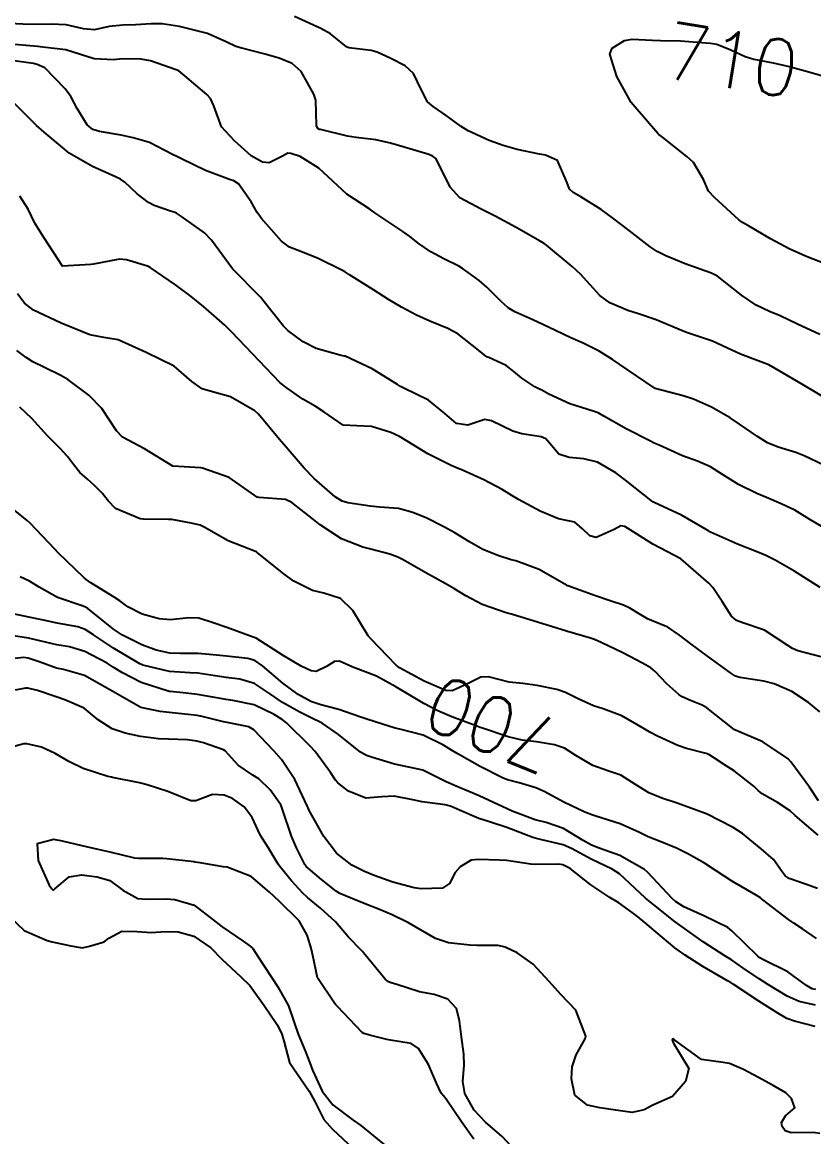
# Model space of a CAD drawing. Header units: metres. Extents: x 286371 to 293043, y 7462578 to 7466404.
# Drawn here: x 292533.9 to 292589.8, y 7462792.3 to 7462871 of the extents above; entities that cross this region are included whole.
import ezdxf
from ezdxf.enums import TextEntityAlignment as Align

# ---------------------------------------------------------------- set-up
doc = ezdxf.new("R2010")
doc.units = ezdxf.units.M
doc.header["$MEASUREMENT"] = 0
for name, color, linetype in [('Cotas', 45, 'Continuous'), ('Curvas de Nivel 1m', 11, 'Continuous'), ('Curvas de Nivel 5m', 15, 'Continuous')]:
    doc.layers.add(name, color=color, linetype=linetype)
doc.styles.add('Style-STANDARD', font='STANDARD.shx')

msp = doc.modelspace()

# ---------------------------------------------------------------- linework, layer by layer
at = {"layer": 'Curvas de Nivel 1m', "flags": 128}
for points, elevation in [([(292590.208, 7462848.961), (292588.644, 7462849.679), (292587.398, 7462850.258), (292586.658, 7462850.586), (292585.706, 7462851.029), (292584.674, 7462851.719), (292582.983, 7462853.07), (292582.696, 7462853.222), (292582.475, 7462853.3), (292580.707, 7462853.951), (292579.342, 7462854.498), (292578.719, 7462854.811), (292578.227, 7462855.142), (292576.741, 7462856.293), (292575.566, 7462857.182), (292574.763, 7462857.778), (292573.315, 7462858.678), (292572.781, 7462858.99), (292572.521, 7462859.228), (292572.364, 7462859.657), (292571.668, 7462861.242), (292570.821, 7462861.607), (292570.393, 7462861.69), (292568.829, 7462862.014), (292567.838, 7462862.296), (292566.844, 7462862.664), (292565.363, 7462863.337), (292564.858, 7462863.637), (292563.818, 7462864.412), (292562.879, 7462865.063), (292562.496, 7462865.38), (292562.065, 7462866.218), (292561.492, 7462867.396), (292560.922, 7462867.932), (292559.902, 7462868.448), (292558.936, 7462868.884), (292558.502, 7462869.007), (292556.94, 7462869.208), (292556.754, 7462869.281), (292556.497, 7462869.473), (292555.642, 7462870.179), (292554.96, 7462870.571), (292553.093, 7462871.411)], 709), ([(292590.567, 7462844.487), (292589.748, 7462844.967), (292588.584, 7462845.645), (292587.047, 7462846.558), (292586.601, 7462846.797), (292586.032, 7462847.023), (292584.612, 7462847.554), (292583.688, 7462847.988), (292582.625, 7462848.469), (292580.798, 7462849.102), (292580.635, 7462849.153), (292580.549, 7462849.192), (292578.647, 7462849.987), (292577.397, 7462850.409), (292576.656, 7462850.654), (292575.384, 7462851.184), (292574.672, 7462851.704), (292573.3, 7462853.215), (292572.702, 7462853.743), (292570.897, 7462855.252), (292570.726, 7462855.378), (292570.442, 7462855.545), (292568.743, 7462856.515), (292567.27, 7462857.307), (292566.758, 7462857.577), (292566.282, 7462857.803), (292564.779, 7462858.609), (292564.082, 7462859.355), (292563.389, 7462860.792), (292563.083, 7462861.371), (292562.827, 7462861.571), (292562.519, 7462861.689), (292560.836, 7462862.176), (292559.875, 7462862.46), (292558.843, 7462862.691), (292557.452, 7462862.859), (292556.846, 7462862.965), (292554.936, 7462863.42), (292554.853, 7462863.442), (292554.743, 7462863.506), (292554.655, 7462863.709), (292554.588, 7462865.509), (292554.468, 7462865.933), (292553.568, 7462867.525), (292552.922, 7462868.096), (292552.01, 7462868.466), (292550.932, 7462868.772), (292549.361, 7462869.165), (292548.94, 7462869.297), (292548.304, 7462869.604), (292546.953, 7462870.204), (292546.183, 7462870.408), (292544.96, 7462870.695), (292543.738, 7462870.897), (292542.962, 7462870.895), (292541.845, 7462870.817), (292540.96, 7462870.792), (292539.984, 7462870.704), (292538.955, 7462870.475), (292538.177, 7462870.535), (292536.96, 7462870.825), (292535.888, 7462870.862), (292534.96, 7462870.837), (292533.897, 7462870.883), (292532.96, 7462870.924)], 708), ([(292590.489, 7462839.71), (292589.097, 7462840.381), (292588.508, 7462840.606), (292587.264, 7462841.003), (292586.518, 7462841.305), (292585.804, 7462841.747), (292584.538, 7462842.617), (292583.876, 7462843.054), (292582.555, 7462843.811), (292581.286, 7462844.371), (292580.567, 7462844.608), (292578.574, 7462845.134), (292576.594, 7462846.473), (292575.552, 7462847.18), (292574.613, 7462847.768), (292573.493, 7462848.34), (292572.627, 7462848.722), (292571.533, 7462849.241), (292570.64, 7462849.66), (292569.923, 7462849.987), (292568.653, 7462850.559), (292568.195, 7462850.832), (292567.672, 7462851.299), (292566.679, 7462852.289), (292566.129, 7462852.769), (292565.367, 7462853.341), (292564.972, 7462853.623), (292564.7, 7462853.777), (292563.634, 7462854.292), (292562.715, 7462854.78), (292561.839, 7462855.398), (292561.218, 7462855.891), (292560.74, 7462856.229), (292558.918, 7462857.442), (292558.766, 7462857.556), (292558.407, 7462857.813), (292556.785, 7462858.854), (292556.129, 7462859.484), (292554.812, 7462860.707), (292553.488, 7462861.524), (292552.827, 7462861.743), (292552.611, 7462861.754), (292552.25, 7462861.543), (292551.309, 7462861.065), (292550.818, 7462861.132), (292550.026, 7462861.576), (292548.84, 7462862.637), (292547.943, 7462863.608), (292547.388, 7462865.105), (292547.162, 7462865.62), (292546.888, 7462865.913), (292545.337, 7462867.218), (292544.913, 7462867.565), (292544.734, 7462867.657), (292542.923, 7462868.271), (292542.222, 7462868.398), (292540.925, 7462868.412), (292540.303, 7462868.344), (292538.924, 7462868.412), (292537.959, 7462868.728), (292536.933, 7462869.048), (292535.504, 7462869.228), (292534.936, 7462869.288), (292533.336, 7462869.43)], 707), ([(292590.42, 7462835.334), (292589.506, 7462835.89), (292588.437, 7462836.531), (292587.477, 7462836.999), (292586.452, 7462837.426), (292585.763, 7462837.72), (292584.474, 7462838.364), (292583.343, 7462839.062), (292582.492, 7462839.604), (292581.575, 7462840.011), (292580.503, 7462840.388), (292578.868, 7462841.129), (292578.516, 7462841.284), (292578.25, 7462841.407), (292576.531, 7462842.293), (292574.945, 7462843.188), (292574.547, 7462843.409), (292574.203, 7462843.545), (292572.557, 7462844.058), (292571.069, 7462844.744), (292570.57, 7462845.01), (292570.404, 7462845.09), (292570.066, 7462845.265), (292569.161, 7462845.861), (292568.59, 7462846.344), (292568.05, 7462846.749), (292566.812, 7462847.32), (292566.662, 7462847.38), (292566.605, 7462847.411), (292566.091, 7462847.853), (292564.629, 7462848.986), (292563.932, 7462849.365), (292562.642, 7462849.891), (292561.722, 7462850.324), (292560.656, 7462850.884), (292559.731, 7462851.428), (292558.674, 7462852.115), (292556.987, 7462853.173), (292556.692, 7462853.358), (292556.488, 7462853.478), (292554.711, 7462854.353), (292553.36, 7462854.886), (292552.728, 7462855.122), (292552.181, 7462855.543), (292550.758, 7462857.136), (292550.459, 7462857.569), (292550.02, 7462858.331), (292549.142, 7462859.589), (292548.797, 7462859.799), (292548.494, 7462859.904), (292546.808, 7462860.54), (292545.114, 7462861.356), (292544.822, 7462861.496), (292544.481, 7462861.66), (292542.836, 7462862.506), (292541.695, 7462862.848), (292540.844, 7462863.02), (292539.303, 7462863.282), (292538.849, 7462863.438), (292538.436, 7462863.751), (292537.728, 7462864.905), (292537.291, 7462865.768), (292536.892, 7462866.302), (292535.448, 7462867.796), (292534.917, 7462868.034), (292534.637, 7462868.09), (292532.922, 7462868.335)], 706), ([(292590.283, 7462826.189), (292588.655, 7462826.612), (292588.291, 7462826.763), (292587.95, 7462826.99), (292586.31, 7462828.074), (292584.777, 7462828.578), (292584.319, 7462828.738), (292583.979, 7462829.05), (292583.307, 7462830.093), (292582.655, 7462831.07), (292582.359, 7462831.377), (292580.384, 7462833.104), (292578.404, 7462834.14), (292576.813, 7462835.159), (292576.427, 7462835.391), (292576.152, 7462835.444), (292575.686, 7462835.176), (292574.415, 7462834.615), (292573.95, 7462834.737), (292573.434, 7462835.214), (292572.891, 7462835.686), (292572.432, 7462835.789), (292571.756, 7462835.923), (292570.442, 7462836.471), (292568.921, 7462837.287), (292568.458, 7462837.572), (292567.773, 7462837.996), (292566.475, 7462838.695), (292565.014, 7462839.346), (292564.487, 7462839.55), (292564.16, 7462839.688), (292562.501, 7462840.532), (292561.053, 7462841.406), (292560.519, 7462841.742), (292559.908, 7462842.038), (292558.529, 7462842.447), (292557.49, 7462842.499), (292556.53, 7462842.546), (292555.168, 7462843.495), (292554.55, 7462843.881), (292553.681, 7462844.393), (292552.568, 7462845.15), (292552.079, 7462845.542), (292550.597, 7462847.082), (292550.138, 7462847.571), (292548.627, 7462849.147), (292548.167, 7462849.601), (292546.664, 7462850.938), (292545.785, 7462851.638), (292544.686, 7462852.457), (292542.891, 7462853.682), (292542.772, 7462853.751), (292542.705, 7462853.772), (292541.227, 7462854.222), (292540.713, 7462854.282), (292538.88, 7462853.915), (292538.706, 7462853.887), (292536.704, 7462853.774), (292535.372, 7462855.795), (292534.749, 7462856.82), (292534.269, 7462857.812), (292533.684, 7462858.728)], 704), ([(292590.224, 7462822.286), (292589.419, 7462822.967), (292588.245, 7462823.725), (292586.978, 7462824.279), (292586.256, 7462824.462), (292584.57, 7462824.73), (292584.261, 7462824.826), (292583.902, 7462825.05), (292582.282, 7462826.238), (292581.087, 7462827.093), (292580.303, 7462827.714), (292579.477, 7462828.286), (292578.318, 7462828.759), (292578.044, 7462828.864), (292577.556, 7462829.15), (292576.791, 7462829.626), (292576.334, 7462829.824), (292575.398, 7462830.134), (292574.35, 7462830.494), (292572.409, 7462831.188), (292572.363, 7462831.205), (292572.312, 7462831.235), (292570.38, 7462832.34), (292568.725, 7462832.954), (292568.39, 7462833.042), (292567.523, 7462833.308), (292566.401, 7462833.765), (292565.445, 7462834.302), (292564.418, 7462834.932), (292563.654, 7462835.366), (292562.433, 7462835.972), (292561.462, 7462836.376), (292560.443, 7462836.658), (292559.114, 7462836.764), (292558.445, 7462836.815), (292556.862, 7462837.054), (292556.45, 7462837.176), (292555.965, 7462837.482), (292554.473, 7462838.785), (292553.781, 7462839.515), (292552.506, 7462840.998), (292552.021, 7462841.542), (292550.54, 7462843.325), (292550.288, 7462843.568), (292548.558, 7462844.54), (292547.285, 7462844.891), (292546.566, 7462845.109), (292545.844, 7462845.635), (292544.59, 7462846.707), (292542.614, 7462847.684), (292540.627, 7462848.578), (292539.618, 7462848.74), (292538.632, 7462848.924), (292536.717, 7462849.699), (292536.643, 7462849.735), (292536.547, 7462849.776), (292534.657, 7462850.673), (292534.015, 7462851.168), (292533.506, 7462851.822)], 703), ([(292590.13, 7462816.003), (292589.483, 7462816.964), (292588.171, 7462818.773), (292587.981, 7462818.987), (292586.192, 7462820.18), (292584.251, 7462820.997), (292584.204, 7462821.017), (292584.185, 7462821.026), (292584.159, 7462821.045), (292582.227, 7462822.574), (292581.905, 7462822.757), (292581.071, 7462823.098), (292580.486, 7462823.358), (292580.24, 7462823.514), (292579.406, 7462824.276), (292578.571, 7462825.138), (292578.416, 7462825.291), (292578.268, 7462825.407), (292577.693, 7462825.733), (292576.283, 7462826.458), (292574.765, 7462827.197), (292574.297, 7462827.396), (292574.01, 7462827.497), (292572.306, 7462828.001), (292571.246, 7462828.32), (292570.321, 7462828.615), (292568.424, 7462829.202), (292568.333, 7462829.224), (292568.049, 7462829.299), (292566.342, 7462829.887), (292565.201, 7462830.492), (292564.359, 7462831.008), (292563.728, 7462831.364), (292562.375, 7462832.104), (292560.762, 7462833.035), (292560.391, 7462833.224), (292559.825, 7462833.423), (292558.4, 7462833.812), (292557.928, 7462833.925), (292556.41, 7462834.519), (292554.914, 7462835.497), (292554.43, 7462835.875), (292552.896, 7462837.079), (292552.451, 7462837.304), (292550.586, 7462837.429), (292550.452, 7462837.459), (292550.286, 7462837.567), (292548.473, 7462838.852), (292546.585, 7462839.52), (292546.483, 7462839.536), (292544.484, 7462839.654), (292542.502, 7462840.875), (292540.944, 7462841.708), (292540.521, 7462842.146), (292539.479, 7462843.73), (292538.563, 7462844.672), (292537.073, 7462845.767), (292536.588, 7462846.062), (292535.43, 7462846.631), (292534.602, 7462847.028), (292534.125, 7462847.332), (292533.475, 7462847.827)], 702), ([(292590.094, 7462813.587), (292588.474, 7462814.979), (292588.119, 7462815.299), (292587.229, 7462815.897), (292586.137, 7462816.513), (292585.857, 7462816.737), (292585.563, 7462817.023), (292584.16, 7462818.123), (292583.585, 7462818.475), (292582.691, 7462819.074), (292582.367, 7462819.271), (292582.178, 7462819.347), (292580.789, 7462819.709), (292580.186, 7462819.916), (292578.75, 7462820.582), (292578.2, 7462820.867), (292577.728, 7462821.152), (292576.217, 7462822.02), (292574.909, 7462822.509), (292574.227, 7462822.728), (292573.141, 7462823.221), (292572.241, 7462823.668), (292571.618, 7462823.87), (292570.248, 7462824.161), (292569.233, 7462824.295), (292568.251, 7462824.398), (292566.807, 7462824.765), (292566.255, 7462824.744), (292565.313, 7462824.274), (292564.24, 7462823.778), (292563.79, 7462823.814), (292562.256, 7462824.466), (292560.51, 7462825.411), (292560.277, 7462825.588), (292558.484, 7462827.442), (292558.307, 7462827.671), (292557.205, 7462829.461), (292556.346, 7462830.301), (292555.173, 7462830.671), (292554.354, 7462830.863), (292553.053, 7462831.524), (292552.371, 7462832.024), (292550.464, 7462833.563), (292550.395, 7462833.6), (292550.344, 7462833.616), (292548.406, 7462834.382), (292546.696, 7462835.344), (292546.422, 7462835.482), (292545.785, 7462835.634), (292544.427, 7462835.872), (292544.193, 7462835.893), (292542.427, 7462835.902), (292542.183, 7462835.933), (292540.438, 7462836.668), (292539.921, 7462837.2), (292539.498, 7462837.734), (292538.985, 7462838.267), (292538.469, 7462838.733), (292537.925, 7462839.205), (292537.467, 7462839.765), (292537.045, 7462840.326), (292536.501, 7462840.91), (292535.643, 7462841.798), (292534.538, 7462843.022), (292533.689, 7462843.827)], 701), ([(292589.98, 7462806.276), (292588.999, 7462806.974), (292588.387, 7462807.374), (292588.003, 7462807.621), (292586.177, 7462809.022), (292586.097, 7462809.095), (292586.026, 7462809.15), (292585.71, 7462809.348), (292584.043, 7462810.307), (292582.878, 7462811.072), (292582.062, 7462811.611), (292580.932, 7462812.241), (292580.077, 7462812.655), (292578.928, 7462813.132), (292578.089, 7462813.473), (292577.479, 7462813.768), (292576.102, 7462814.393), (292574.391, 7462814.919), (292574.111, 7462815.01), (292573.615, 7462815.212), (292572.124, 7462815.911), (292570.727, 7462816.664), (292570.139, 7462816.931), (292568.969, 7462817.282), (292568.147, 7462817.499), (292567.831, 7462817.617), (292566.161, 7462818.455), (292564.577, 7462819.348), (292564.178, 7462819.586), (292563.609, 7462819.937), (292562.193, 7462820.651), (292560.532, 7462821.076), (292560.2, 7462821.139), (292559.311, 7462821.428), (292558.211, 7462821.78), (292557.716, 7462821.95), (292556.229, 7462822.461), (292554.946, 7462822.781), (292554.237, 7462823.029), (292553.341, 7462823.518), (292552.256, 7462824.311), (292550.818, 7462825.556), (292550.279, 7462825.922), (292549.783, 7462826.07), (292548.283, 7462826.222), (292547.581, 7462826.309), (292546.286, 7462826.422), (292545.042, 7462826.406), (292544.286, 7462826.434), (292543.326, 7462826.642), (292542.294, 7462827.032), (292540.948, 7462827.715), (292540.31, 7462828.14), (292538.489, 7462829.595), (292538.333, 7462829.689), (292538.154, 7462829.757), (292536.343, 7462830.371), (292535.057, 7462831.101), (292534.36, 7462831.517), (292533.715, 7462831.824)], 699), ([(292589.92, 7462802.684), (292589.682, 7462802.73), (292589.266, 7462802.974), (292587.943, 7462803.928), (292586.177, 7462804.803), (292585.962, 7462804.922), (292585.831, 7462805.026), (292583.991, 7462806.835), (292583.707, 7462807.059), (292582.006, 7462807.885), (292580.606, 7462808.515), (292580.021, 7462808.902), (292579.779, 7462809.118), (292578.051, 7462810.955), (292577.825, 7462811.148), (292576.069, 7462812.153), (292574.616, 7462812.657), (292574.079, 7462812.869), (292573.497, 7462813.213), (292572.096, 7462814.053), (292570.883, 7462814.472), (292570.105, 7462814.679), (292568.475, 7462815.289), (292568.116, 7462815.455), (292567.823, 7462815.594), (292566.13, 7462816.373), (292564.397, 7462817.094), (292564.142, 7462817.2), (292563.813, 7462817.359), (292562.156, 7462818.176), (292561.164, 7462818.394), (292560.162, 7462818.603), (292558.525, 7462819.083), (292558.171, 7462819.208), (292557.758, 7462819.451), (292556.198, 7462820.684), (292555.036, 7462821.492), (292554.22, 7462821.906), (292553.475, 7462822.266), (292552.235, 7462822.953), (292551.383, 7462823.547), (292550.255, 7462824.301), (292549.23, 7462824.61), (292548.261, 7462824.718), (292547.49, 7462824.837), (292546.265, 7462825.032), (292545.686, 7462825.057), (292544.266, 7462825.138), (292542.369, 7462825.597), (292542.273, 7462825.634), (292542.155, 7462825.696), (292540.29, 7462826.805), (292538.898, 7462827.746), (292538.309, 7462828.114), (292537.782, 7462828.292), (292536.316, 7462828.562), (292535.356, 7462828.761), (292534.322, 7462828.989), (292532.873, 7462829.29)], 698), ([(292589.903, 7462801.572), (292588.753, 7462801.828), (292587.912, 7462802.214), (292586.585, 7462803.015), (292585.932, 7462803.432), (292584.779, 7462804.211), (292583.96, 7462804.767), (292583.504, 7462805.061), (292581.978, 7462806.045), (292580.476, 7462807.107), (292579.999, 7462807.469), (292578.494, 7462808.66), (292578.022, 7462809.029), (292577.89, 7462809.146), (292576.049, 7462810.86), (292575.541, 7462811.182), (292574.064, 7462811.895), (292572.662, 7462812.639), (292572.079, 7462812.891), (292570.565, 7462813.257), (292570.086, 7462813.366), (292569.943, 7462813.41), (292568.097, 7462814.133), (292566.88, 7462814.536), (292566.106, 7462814.766), (292564.74, 7462815.345), (292564.118, 7462815.622), (292563.748, 7462815.732), (292562.122, 7462815.936), (292561.448, 7462816.071), (292560.128, 7462816.334), (292559.251, 7462816.304), (292558.125, 7462816.202), (292556.899, 7462816.697), (292556.141, 7462817.284), (292555.983, 7462817.477), (292555.632, 7462818.002), (292554.545, 7462819.499), (292554.182, 7462819.901), (292552.524, 7462821.53), (292552.217, 7462821.755), (292551.663, 7462822.103), (292550.232, 7462822.786), (292548.725, 7462823.099), (292548.238, 7462823.165), (292547.871, 7462823.234), (292546.242, 7462823.529), (292545.233, 7462823.65), (292544.308, 7462823.726), (292544.245, 7462823.735), (292544.162, 7462823.749), (292542.254, 7462824.362), (292540.934, 7462825.045), (292540.27, 7462825.463), (292539.841, 7462825.731), (292538.286, 7462826.554), (292537.184, 7462826.878), (292536.293, 7462827.033), (292534.698, 7462827.408), (292534.299, 7462827.496), (292532.342, 7462827.805)], 697), ([(292589.881, 7462800.069), (292588.426, 7462800.446), (292587.889, 7462800.641), (292587.244, 7462801.004), (292585.906, 7462801.849), (292584.083, 7462803.052), (292583.936, 7462803.153), (292583.69, 7462803.306), (292581.952, 7462804.302), (292580.691, 7462805.104), (292579.972, 7462805.636), (292578.171, 7462807.142), (292577.996, 7462807.296), (292577.221, 7462807.941), (292576.018, 7462808.802), (292575.384, 7462809.184), (292574.037, 7462810.065), (292572.56, 7462811.227), (292572.058, 7462811.492), (292571.751, 7462811.547), (292570.058, 7462811.508), (292569.801, 7462811.525), (292568.062, 7462811.792), (292567.548, 7462811.816), (292566.062, 7462811.868), (292565.577, 7462811.816), (292564.787, 7462811.343), (292564.455, 7462810.941), (292564.036, 7462810.169), (292563.545, 7462809.848), (292562.03, 7462809.798), (292561.557, 7462809.865), (292560.037, 7462810.271), (292558.731, 7462810.747), (292558.048, 7462811.026), (292557.151, 7462811.458), (292556.067, 7462812.309), (292555.174, 7462813.488), (292554.112, 7462815.367), (292554.055, 7462815.505), (292554.014, 7462815.608), (292553.123, 7462817.52), (292552.172, 7462818.928), (292551.62, 7462819.543), (292550.206, 7462821.034), (292549.867, 7462821.229), (292548.213, 7462821.558), (292548.183, 7462821.564), (292548.064, 7462821.597), (292546.561, 7462821.97), (292546.22, 7462822.033), (292545.779, 7462822.083), (292544.223, 7462822.252), (292543.587, 7462822.311), (292542.228, 7462822.596), (292540.244, 7462823.724), (292538.261, 7462824.862), (292536.765, 7462825.279), (292536.268, 7462825.384), (292535.114, 7462825.802), (292534.278, 7462826.088), (292533.972, 7462826.126), (292532.275, 7462825.937)], 696), ([(292568.707, 7462791.28), (292567.759, 7462792.301), (292566.582, 7462793.312), (292565.797, 7462794.167), (292565.135, 7462795.335), (292564.984, 7462796.18), (292565.09, 7462797.336), (292565.068, 7462798.124), (292564.885, 7462799.339), (292564.757, 7462800.476), (292564.528, 7462801.345), (292563.914, 7462802.002), (292562.951, 7462802.336), (292561.921, 7462802.52), (292560.31, 7462803.027), (292559.93, 7462803.144), (292559.741, 7462803.228), (292559.503, 7462803.421), (292557.961, 7462805.271), (292557.891, 7462805.374), (292557.828, 7462805.447), (292556.897, 7462806.385), (292555.994, 7462807.474), (292554.939, 7462808.427), (292554.019, 7462809.188), (292553.65, 7462809.52), (292552.879, 7462810.37), (292552.051, 7462811.372), (292551.933, 7462811.546), (292551.228, 7462812.708), (292550.698, 7462813.562), (292550.489, 7462813.965), (292550.103, 7462814.822), (292549.535, 7462815.583), (292548.706, 7462816.176), (292548.13, 7462816.406), (292547.289, 7462816.459), (292546.13, 7462816.015), (292545.77, 7462815.999), (292544.139, 7462816.672), (292542.687, 7462817.145), (292542.148, 7462817.278), (292540.218, 7462817.658), (292540.153, 7462817.67), (292539.902, 7462817.728), (292538.162, 7462818.292), (292537.148, 7462818.791), (292536.178, 7462819.361), (292535.209, 7462819.799), (292534.187, 7462820.04), (292533.973, 7462820.031), (292533.177, 7462819.83)], 694), ([(292565.76, 7462792.102), (292564.901, 7462793.338), (292563.808, 7462794.935), (292563.612, 7462795.16), (292563.449, 7462795.36), (292563.127, 7462796.063), (292562.56, 7462797.374), (292561.861, 7462798.51), (292561.328, 7462798.857), (292559.869, 7462799.107), (292559.607, 7462799.157), (292558.482, 7462799.442), (292557.998, 7462799.574), (292557.877, 7462799.649), (292556.121, 7462801.481), (292556.017, 7462801.594), (292555.907, 7462801.714), (292554.723, 7462803.503), (292554.382, 7462805.083), (292554.292, 7462805.51), (292554.218, 7462805.76), (292553.979, 7462806.527), (292553.414, 7462807.523), (292552.015, 7462808.922), (292551.327, 7462809.555), (292550.04, 7462810.659), (292548.333, 7462811.317), (292548.05, 7462811.358), (292546.425, 7462811.629), (292546.055, 7462811.687), (292545.997, 7462811.693), (292544.058, 7462811.91), (292543.797, 7462811.931), (292542.059, 7462811.933), (292541.799, 7462811.959), (292540.067, 7462812.382), (292539.226, 7462812.582), (292538.08, 7462812.822), (292536.698, 7462813.162), (292536.087, 7462813.284), (292534.908, 7462812.976), (292534.975, 7462811.801), (292535.755, 7462810.063), (292535.932, 7462809.786), (292536.023, 7462809.728), (292536.078, 7462809.729), (292536.163, 7462809.782), (292537.17, 7462810.639), (292538.045, 7462810.781), (292539.14, 7462810.64), (292540.034, 7462810.374), (292540.961, 7462809.71), (292542.015, 7462809.102), (292542.643, 7462809.057), (292544.015, 7462809.083), (292544.629, 7462809.041), (292546.009, 7462808.636), (292547.339, 7462807.614), (292547.987, 7462807.113), (292549.466, 7462806.087), (292549.967, 7462805.742), (292550.145, 7462805.572), (292550.534, 7462804.987), (292551.466, 7462803.551), (292551.924, 7462802.875), (292552.673, 7462801.533), (292553.072, 7462800.341), (292553.356, 7462799.522), (292553.856, 7462798.341), (292554.185, 7462797.509), (292554.364, 7462796.979), (292555.043, 7462795.496), (292555.8, 7462794.537), (292557.233, 7462793.463), (292557.778, 7462793.08), (292559.578, 7462791.606)], 693), ([(292532.961, 7462807.83), (292533.98, 7462806.852), (292535.618, 7462806.141), (292535.968, 7462806.057), (292537.294, 7462805.764), (292537.962, 7462805.643), (292538.08, 7462805.635), (292538.611, 7462805.745), (292539.641, 7462806.058), (292539.973, 7462806.312), (292540.88, 7462806.812), (292541.98, 7462806.773), (292542.952, 7462806.707), (292543.981, 7462806.775), (292544.874, 7462806.758), (292545.976, 7462806.455), (292547.187, 7462805.616), (292547.952, 7462804.821), (292549.308, 7462803.584), (292549.925, 7462802.959), (292550.946, 7462801.559), (292551.883, 7462800.158), (292552.204, 7462799.539), (292552.338, 7462799.066), (292552.745, 7462797.531), (292553.821, 7462795.957), (292554.13, 7462795.51), (292554.539, 7462794.767), (292555.165, 7462793.494), (292555.774, 7462792.817), (292557.247, 7462791.462)], 694)]:
    msp.add_lwpolyline(points, dxfattribs=dict(at, elevation=elevation))
at = {"layer": 'Curvas de Nivel 5m', "flags": 128}
for points, elevation in [([(292590.708, 7462853.895), (292589.202, 7462854.492), (292588.72, 7462854.689), (292588.046, 7462854.995), (292586.734, 7462855.708), (292585.161, 7462856.625), (292584.751, 7462856.86), (292584.495, 7462857.048), (292582.777, 7462858.616), (292582.354, 7462859.081), (292581.982, 7462859.901), (292581.291, 7462861.097), (292580.82, 7462861.525), (292579.092, 7462862.879), (292578.843, 7462863.077), (292578.784, 7462863.135), (292578.171, 7462863.828), (292577.013, 7462865.162), (292576.878, 7462865.345), (292575.867, 7462867.18), (292575.383, 7462868.742), (292575.535, 7462869.186), (292576.405, 7462869.72), (292576.954, 7462869.816), (292578.357, 7462869.74), (292578.953, 7462869.717), (292580.365, 7462869.701), (292580.952, 7462869.654), (292582.49, 7462869.534), (292582.942, 7462869.449), (292583.93, 7462869.06), (292584.927, 7462868.594), (292585.559, 7462868.401), (292586.921, 7462868.133), (292588.039, 7462867.876), (292588.914, 7462867.648), (292589.436, 7462867.498), (292590.906, 7462867.073)], 710), ([(292590.243, 7462831.069), (292588.373, 7462832.247), (292587.052, 7462833.004), (292586.389, 7462833.34), (292585.842, 7462833.573), (292584.401, 7462834.149), (292582.489, 7462834.998), (292582.413, 7462835.035), (292582.348, 7462835.075), (292580.44, 7462836.182), (292578.512, 7462837.075), (292578.454, 7462837.108), (292578.417, 7462837.135), (292576.477, 7462838.664), (292575.79, 7462839.175), (292574.495, 7462839.926), (292573.541, 7462840.166), (292572.5, 7462840.258), (292571.77, 7462840.506), (292571.128, 7462841.252), (292570.842, 7462841.582), (292570.521, 7462841.729), (292569.166, 7462841.924), (292568.526, 7462842.114), (292567.011, 7462842.844), (292566.538, 7462842.946), (292565.334, 7462842.541), (292564.534, 7462842.66), (292563.713, 7462843.367), (292562.558, 7462844.307), (292560.813, 7462845.169), (292560.572, 7462845.287), (292560.375, 7462845.417), (292558.59, 7462846.528), (292556.663, 7462847.414), (292556.603, 7462847.43), (292556.382, 7462847.478), (292554.611, 7462847.97), (292553.699, 7462848.437), (292552.629, 7462849.229), (292552.322, 7462849.539), (292550.847, 7462851.385), (292550.708, 7462851.564), (292550.675, 7462851.604), (292548.704, 7462853.594), (292547.215, 7462855.617), (292546.742, 7462856.128), (292545.113, 7462857.295), (292544.762, 7462857.514), (292544.665, 7462857.559), (292544.338, 7462857.661), (292543.163, 7462858.072), (292542.773, 7462858.267), (292541.965, 7462858.88), (292541.106, 7462859.71), (292540.797, 7462859.924), (292540.431, 7462860.088), (292538.81, 7462860.806), (292537.179, 7462861.769), (292536.828, 7462862.034), (292535.401, 7462863.241), (292534.853, 7462863.713), (292534.755, 7462863.806), (292532.882, 7462865.689)], 705), ([(292590.037, 7462809.809), (292589.194, 7462810.124), (292588.047, 7462810.53), (292587.772, 7462810.712), (292587.553, 7462810.994), (292586.936, 7462811.876), (292586.078, 7462812.63), (292585.558, 7462813.032), (292584.757, 7462813.704), (292584.1, 7462814.13), (292582.197, 7462815.083), (292582.143, 7462815.112), (292582.115, 7462815.12), (292582.062, 7462815.138), (292580.125, 7462815.842), (292579.051, 7462816.209), (292578.136, 7462816.583), (292577.186, 7462817.159), (292576.154, 7462817.83), (292575.226, 7462818.121), (292574.163, 7462818.494), (292572.97, 7462819.223), (292572.181, 7462819.722), (292571.453, 7462819.977), (292570.188, 7462820.166), (292569.178, 7462820.29), (292568.193, 7462820.538), (292566.379, 7462821.144), (292566.202, 7462821.2), (292565.857, 7462821.33), (292564.213, 7462821.94), (292563.224, 7462822.364), (292562.226, 7462822.88), (292561.36, 7462823.398), (292560.254, 7462824.073), (292558.892, 7462824.807), (292558.268, 7462825.055), (292557.208, 7462825.46), (292556.28, 7462825.865), (292555.908, 7462825.852), (292555.36, 7462825.488), (292554.618, 7462825.15), (292554.269, 7462825.19), (292553.569, 7462825.515), (292552.285, 7462826.266), (292550.376, 7462827.49), (292550.303, 7462827.526), (292550.177, 7462827.566), (292548.314, 7462828.252), (292547.343, 7462828.584), (292546.323, 7462828.921), (292545.631, 7462828.945), (292544.321, 7462828.793), (292543.519, 7462828.868), (292542.327, 7462829.204), (292541.305, 7462829.71), (292540.75, 7462830.126), (292540.344, 7462830.387), (292538.698, 7462831.411), (292538.362, 7462831.643), (292538.217, 7462831.757), (292536.39, 7462833.523), (292536.147, 7462833.788), (292534.421, 7462835.615), (292534.202, 7462835.818), (292532.445, 7462837.218)], 700), ([(292590.214, 7462792.511), (292589.768, 7462792.579), (292588.196, 7462792.56), (292587.77, 7462792.694), (292587.552, 7462792.998), (292587.5, 7462793.277), (292587.786, 7462793.762), (292588.455, 7462794.324), (292588.208, 7462794.988), (292587.81, 7462795.391), (292586.918, 7462795.908), (292585.826, 7462796.502), (292584.813, 7462797.04), (292583.84, 7462797.461), (292583.372, 7462797.531), (292581.844, 7462797.732), (292579.977, 7462799.113), (292579.866, 7462799.192), (292579.801, 7462799.18), (292579.78, 7462799.116), (292579.861, 7462798.885), (292580.964, 7462797.097), (292580.729, 7462796.192), (292579.804, 7462795.114), (292578.414, 7462794.516), (292577.79, 7462794.185), (292576.953, 7462793.99), (292575.789, 7462794.149), (292574.662, 7462794.321), (292573.794, 7462794.511), (292572.905, 7462795.218), (292572.669, 7462796.38), (292572.712, 7462797.221), (292572.989, 7462798.079), (292573.634, 7462799.208), (292573.686, 7462799.398), (292572.959, 7462801.219), (292571.92, 7462802.325), (292571.089, 7462803.247), (292569.952, 7462804.477), (292568.821, 7462805.282), (292567.97, 7462805.667), (292567.486, 7462805.787), (292565.971, 7462805.8), (292565.477, 7462805.826), (292563.973, 7462805.974), (292563.064, 7462806.282), (292561.987, 7462806.906), (292561.14, 7462807.397), (292560.002, 7462807.956), (292559.104, 7462808.332), (292558.014, 7462808.759), (292556.289, 7462809.47), (292556.026, 7462809.634), (292555.008, 7462810.464), (292554.05, 7462811.247), (292553.918, 7462811.373), (292553.827, 7462811.509), (292553.237, 7462812.687), (292552.884, 7462813.522), (292552.249, 7462815.395), (292552.202, 7462815.533), (292552.117, 7462815.716), (292551.374, 7462816.791), (292550.563, 7462817.558), (292550.149, 7462817.831), (292549.117, 7462818.535), (292548.183, 7462819.54), (292548.085, 7462819.606), (292546.671, 7462820.105), (292546.193, 7462820.23), (292545.522, 7462820.316), (292544.195, 7462820.377), (292543.47, 7462820.4), (292542.197, 7462820.553), (292541.116, 7462820.795), (292540.205, 7462821.107), (292539.207, 7462821.74), (292538.226, 7462822.546), (292536.86, 7462823.15), (292536.238, 7462823.355), (292534.928, 7462823.804), (292534.246, 7462823.972), (292534.091, 7462823.972), (292533.354, 7462823.828)], 695)]:
    msp.add_lwpolyline(points, dxfattribs=dict(at, elevation=elevation))

# ---------------------------------------------------------------- texts
at = {"layer": 'Cotas', "style": 'Style-STANDARD'}
for s, rotation, p in [('710', 350.83607, (292583.993, 7462868.344, 710)), ('700', 157.91765, (292567.029, 7462821.399, 700))]:
    msp.add_text(s, height=4, rotation=rotation, dxfattribs=at).set_placement(p, align=Align.MIDDLE_CENTER)

doc.saveas('drawing.dxf')
